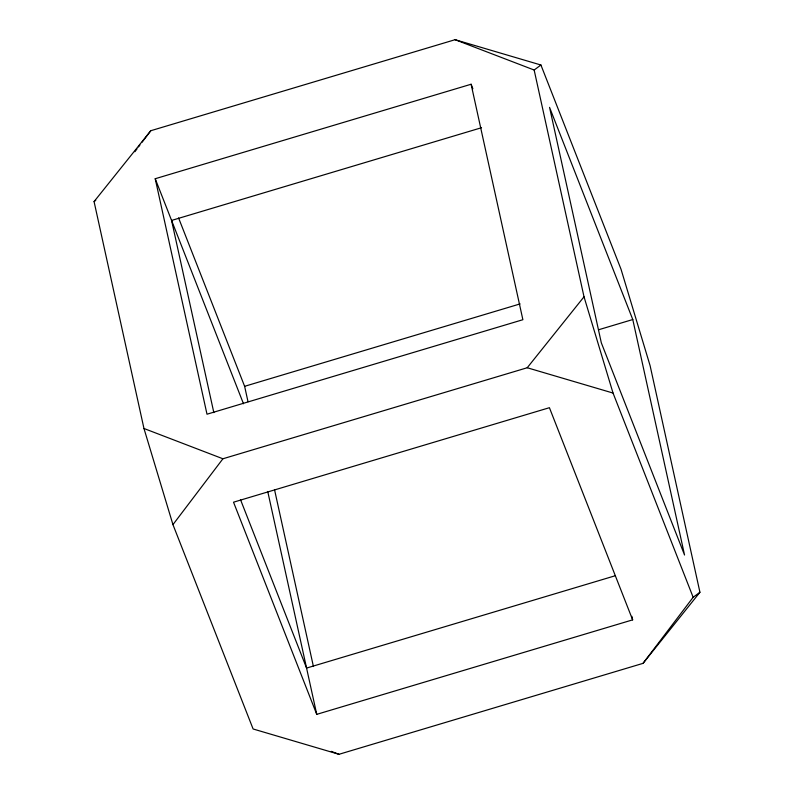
<?xml version="1.0" encoding="UTF-8"?>
<svg xmlns="http://www.w3.org/2000/svg" width="794" height="794" viewBox="0 0 794 794"><rect width="100%" height="100%" fill="white"/><g stroke="black" fill="none" stroke-linecap="round" stroke-linejoin="round"><path stroke-width="1.19" d="M134.861 151.723L137.034 148.855M138.484 146.95L139.923 145.044M142.096 142.176L150.791 130.722L455.101 39.7L540.913 64.999L621.027 269.245L650.107 365.687L699.931 592.264L643.031 663.357L338.978 754.3L253.107 728.981L172.953 524.626L143.962 428.492L94.069 201.587L150.791 130.722M172.953 524.626L222.916 458.773L527.226 367.751L613.037 393.05L693.152 597.286L643.031 663.357M527.226 367.751L584.017 296.797L534.154 70.021L455.101 39.7M94.069 201.587L95.756 200.326M534.154 70.021L540.913 64.999M693.152 597.286L699.931 592.264M471.11 84.243L522.879 319.714L206.996 414.21L155.217 178.729L471.11 84.243L472.877 88.749M481.531 127.715L171.573 220.434L213.844 412.652M178.571 217.923L244.621 386.311L520.13 303.904M598.805 329.699L632.778 319.535L684.547 555.016L601.326 342.849L549.557 107.369L632.778 319.535M615.33 575.719L306.573 668.072L240.532 499.724M632.639 619.866L549.418 407.699L233.525 502.195L316.746 714.352L632.639 619.866L631.855 616.303M143.962 428.492L222.916 458.773M331.287 751.352L338.978 754.3M155.217 178.729L243.49 403.769M584.017 296.797L613.037 393.05M274.585 489.918L313.422 666.523M244.621 386.311L248.016 401.734M267.737 491.466L316.746 714.352"/></g></svg>
